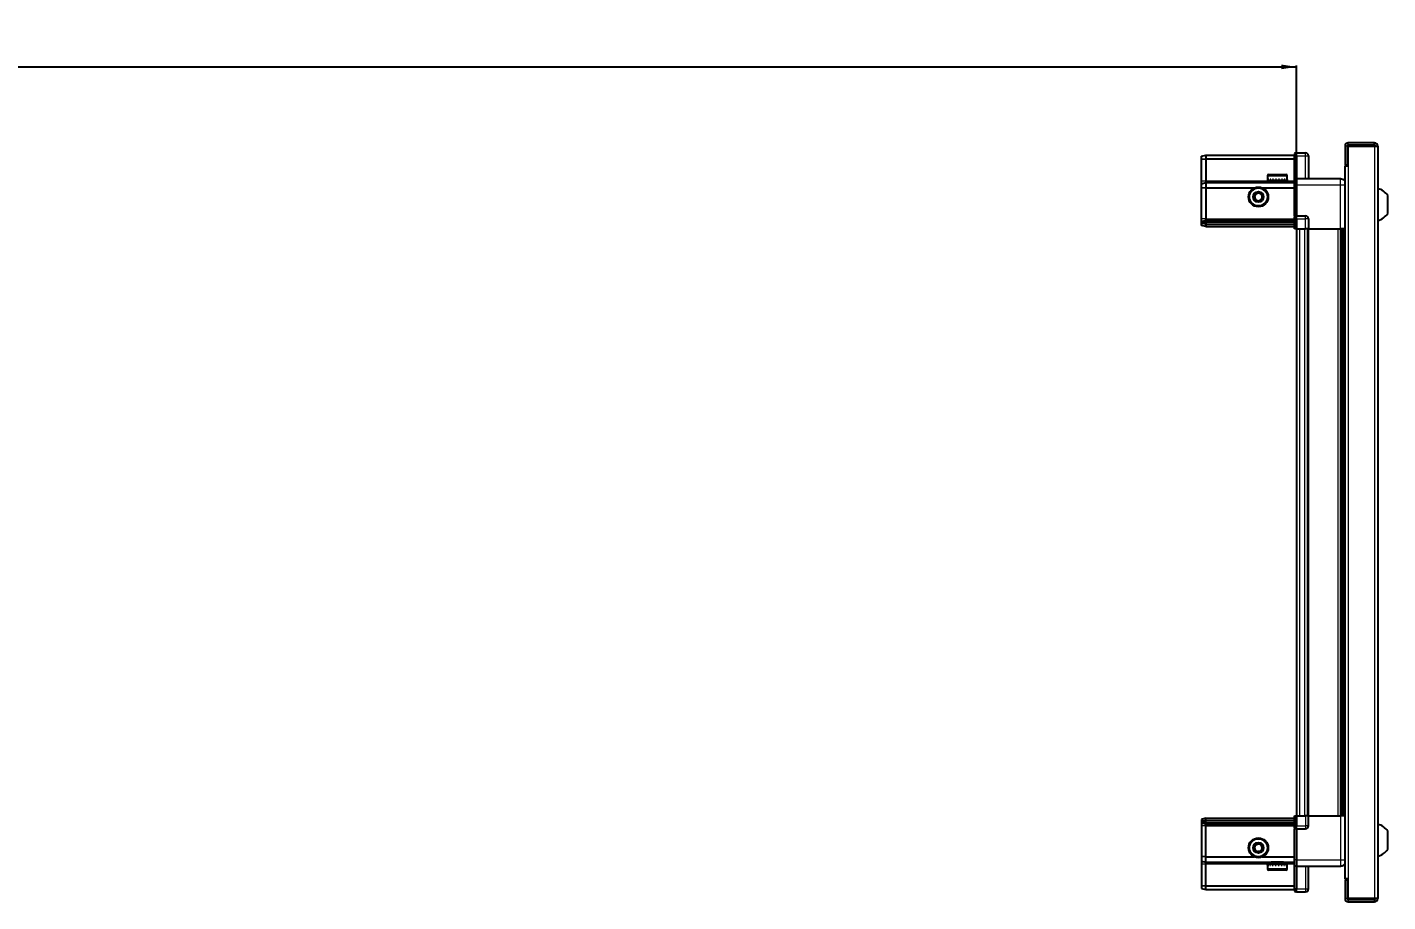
# Model space of a CAD drawing. Header units: millimetres. Extents: x 927 to 4349, y -1269 to 1535.
# Drawn here: x 2771 to 3666, y 899 to 1474 of the extents above; entities that cross this region are included whole.
import ezdxf

# ---------------------------------------------------------------- set-up
doc = ezdxf.new("R2010")
doc.units = ezdxf.units.MM
doc.layers.add('FORMAT', color=7, linetype='Continuous')
doc.styles.add('SLDTEXTSTYLE0', font='TXT', dxfattribs={"width": 0.75})
doc.dimstyles.new('SLDDIMSTYLE0', dxfattribs={"dimtxt": 20, "dimasz": 10, "dimexe": 0, "dimexo": 0.0625, "dimgap": 5, "dimtad": 2, "dimdec": 1, "dimrnd": 1e-09, "dimzin": 12, "dimdsep": 46, "dimtxsty": 'SLDTEXTSTYLE0', "dimsah": 1, "dimcen": 0.09, "dimadec": 0, "dimazin": 3, "dimtfac": 1, "dimtofl": 0, "dimtmove": 0, "dimatfit": 3, "dimfxl": 0, "dimfrac": 2, "dimtolj": 1, "dimtzin": 12, "dimarcsym": 0})

# ---------------------------------------------------------------- blocks, each defined once
blk = doc.blocks.new('_D_4')
at = {"layer": 'FORMAT'}
for p, q in [((1706.12, 1341.17), (1706.12, 1448.66)), ((1706.12, 1447.66), (3606.12, 1447.66)), ((3606.12, 1341.17), (3606.12, 1448.66))]:
    blk.add_line(p, q, dxfattribs=at)
for points in [[(1706.12, 1447.66), (1716.12, 1446.12), (1716.12, 1449.2)], [(3606.12, 1447.66), (3596.12, 1449.2), (3596.12, 1446.12)]]:
    blk.add_solid(points, dxfattribs=at)
at = {"layer": 'FORMAT', "insert": (2626.57, 1473.44), "char_height": 20, "attachment_point": 1, "style": 'SLDTEXTSTYLE0'}
blk.add_mtext('1900', dxfattribs=at)

msp = doc.modelspace()

# ---------------------------------------------------------------- linework, layer by layer
at = {"color": 7, "linetype": 'Continuous', "lineweight": 25}
for p, q in [((3657.37, 1397.66), (3640.07, 1397.66)), ((3657.37, 1396.16), (3640.07, 1396.16)), ((3657.37, 1396.16), (3657.37, 1397.66)), ((3543.47, 1388.85), (3546.47, 1389.66)), ((3543.47, 1387), (3543.47, 1388.85)), ((3543.47, 1387), (3546.47, 1387.16)), ((3543.47, 1372.66), (3543.47, 1387)), ((3546.47, 1389.66), (3546.47, 1387.16)), ((3546.47, 1389.66), (3604.77, 1389.66)), ((3546.47, 1387.16), (3546.47, 1372.66)), ((3546.47, 1387.16), (3604.77, 1387.16)), ((3605.64, 1391.16), (3604.77, 1390.66)), ((3605.64, 1391.16), (3604.77, 1390.66)), ((3604.77, 1390.66), (3604.77, 1389.16)), ((3604.77, 1374.36), (3604.77, 1389.16)), ((3605.97, 1391.16), (3605.64, 1391.16)), ((3605.97, 1391.16), (3605.64, 1391.16)), ((3605.97, 1389.16), (3605.97, 1391.16)), ((3605.97, 1391.16), (3605.97, 1391.16)), ((3605.97, 1391.16), (3611.97, 1391.16)), ((3605.97, 1389.16), (3605.97, 1374.36)), ((3613.97, 1389.16), (3613.97, 1374.16)), ((3637.97, 1395.56), (3637.97, 1383.16)), ((3639.47, 1395.56), (3639.47, 1383.16)), ((3639.97, 1382.66), (3639.97, 1395.56)), ((3639.97, 1395.56), (3657.37, 1395.56)), ((3657.37, 1395.56), (3659.47, 1395.56)), ((3659.47, 1395.56), (3659.47, 900.76)), ((3637.87, 1382.66), (3637.87, 913.66)), ((3637.87, 1382.66), (3639.97, 1382.66)), ((3637.97, 1383.16), (3639.47, 1383.16)), ((3543.47, 1370.85), (3543.47, 1372.66)), ((3543.47, 1370.85), (3546.47, 1371.66)), ((3543.47, 1367.83), (3543.47, 1370.85)), ((3546.47, 1372.66), (3546.47, 1371.66)), ((3546.47, 1371.66), (3546.47, 1368.16)), ((3546.47, 1371.66), (3604.77, 1371.66)), ((3586.97, 1376.06), (3586.97, 1373.16)), ((3586.97, 1373.16), (3587.01, 1373.16)), ((3587.13, 1373.66), (3587.01, 1373.66)), ((3587.01, 1373.66), (3587.01, 1373.16)), ((3587.01, 1373.16), (3587.13, 1373.16)), ((3587.13, 1373.66), (3587.13, 1373.16)), ((3587.13, 1373.16), (3587.54, 1373.16)), ((3587.88, 1373.66), (3587.54, 1373.66)), ((3587.54, 1373.66), (3587.54, 1373.16)), ((3587.54, 1373.16), (3587.88, 1373.16)), ((3587.77, 1376.86), (3599.17, 1376.86)), ((3587.88, 1373.66), (3587.88, 1373.16)), ((3587.88, 1373.16), (3588.65, 1373.16)), ((3589.18, 1373.66), (3588.65, 1373.66)), ((3588.65, 1373.66), (3588.65, 1373.16)), ((3588.65, 1373.16), (3589.18, 1373.16)), ((3589.07, 1373.16), (3589.07, 1373.06)), ((3589.07, 1373.06), (3597.87, 1373.06)), ((3589.18, 1373.66), (3589.18, 1373.16)), ((3589.18, 1373.16), (3590.23, 1373.16)), ((3589.47, 1372.66), (3590.16, 1372.18)), ((3589.47, 1372.66), (3597.47, 1372.66)), ((3590.16, 1372.18), (3589.47, 1371.69)), ((3589.47, 1371.69), (3589.47, 1371.66)), ((3589.47, 1371.69), (3597.47, 1371.69)), ((3590.16, 1372.18), (3596.78, 1372.18)), ((3590.89, 1373.66), (3590.23, 1373.66)), ((3590.23, 1373.66), (3590.23, 1373.16)), ((3590.23, 1373.16), (3590.89, 1373.16)), ((3590.89, 1373.66), (3590.89, 1373.16)), ((3590.89, 1373.16), (3592.13, 1373.16)), ((3592.86, 1373.66), (3592.13, 1373.66)), ((3592.13, 1373.66), (3592.13, 1373.16)), ((3592.13, 1373.16), (3592.57, 1373.16)), ((3592.57, 1373.66), (3592.57, 1373.16)), ((3592.86, 1373.66), (3592.86, 1373.16)), ((3592.86, 1373.16), (3594.17, 1373.16)), ((3594.89, 1373.66), (3594.17, 1373.66)), ((3594.17, 1373.66), (3594.17, 1373.16)), ((3594.43, 1373.66), (3594.43, 1373.16)), ((3594.43, 1373.16), (3594.89, 1373.16)), ((3594.89, 1373.66), (3594.89, 1373.16)), ((3594.89, 1373.16), (3596.13, 1373.16)), ((3596.78, 1373.66), (3596.13, 1373.66)), ((3596.13, 1373.66), (3596.13, 1373.16)), ((3596.13, 1373.16), (3596.78, 1373.16)), ((3596.78, 1373.66), (3596.78, 1373.16)), ((3596.78, 1373.16), (3597.83, 1373.16)), ((3596.78, 1372.18), (3597.47, 1372.66)), ((3597.47, 1371.69), (3596.78, 1372.18)), ((3597.47, 1371.66), (3597.47, 1371.69)), ((3598.35, 1373.66), (3597.83, 1373.66)), ((3597.83, 1373.66), (3597.83, 1373.16)), ((3597.83, 1373.16), (3598.35, 1373.16)), ((3597.87, 1373.06), (3597.87, 1373.16)), ((3598.35, 1373.66), (3598.35, 1373.16)), ((3598.35, 1373.16), (3599.11, 1373.16)), ((3599.44, 1373.66), (3599.11, 1373.66)), ((3599.11, 1373.66), (3599.11, 1373.16)), ((3599.11, 1373.16), (3599.44, 1373.16)), ((3599.44, 1373.66), (3599.44, 1373.16)), ((3599.44, 1373.16), (3599.83, 1373.16)), ((3599.94, 1373.66), (3599.83, 1373.66)), ((3599.83, 1373.66), (3599.83, 1373.16)), ((3599.83, 1373.16), (3599.94, 1373.16)), ((3599.94, 1373.66), (3599.94, 1373.16)), ((3599.94, 1373.16), (3599.97, 1373.16)), ((3599.97, 1373.16), (3599.97, 1376.06)), ((3604.77, 1374.16), (3604.77, 1374.36)), ((3605.97, 1374.16), (3604.77, 1374.16)), ((3604.77, 1370.16), (3604.77, 1374.16)), ((3604.77, 1349.86), (3604.77, 1370.16)), ((3605.97, 1374.36), (3605.97, 1374.16)), ((3605.97, 1374.16), (3605.97, 1370.16)), ((3605.97, 1374.16), (3634.97, 1374.16)), ((3605.97, 1370.16), (3605.97, 1349.86)), ((3546.47, 1368.16), (3543.47, 1367.83)), ((3543.47, 1347.66), (3543.47, 1367.83)), ((3546.47, 1368.16), (3546.47, 1347.66)), ((3546.47, 1368.16), (3578.47, 1368.16)), ((3583.47, 1368.16), (3604.77, 1368.16)), ((3666.07, 1351.16), (3666.07, 1363.16)), ((3543.47, 1345.85), (3543.47, 1347.66)), ((3546.47, 1346.66), (3543.47, 1345.85)), ((3543.47, 1345.11), (3543.47, 1345.85)), ((3546.47, 1345.66), (3543.47, 1345.11)), ((3543.47, 1344.61), (3543.47, 1345.11)), ((3543.47, 1343.46), (3543.47, 1344.61)), ((3546.47, 1344.16), (3543.47, 1344.61)), ((3546.47, 1342.66), (3543.47, 1343.46)), ((3546.47, 1347.66), (3546.47, 1346.66)), ((3546.47, 1346.66), (3546.47, 1345.66)), ((3546.47, 1346.66), (3604.77, 1346.66)), ((3546.47, 1345.66), (3546.47, 1344.16)), ((3546.47, 1345.66), (3604.77, 1345.66)), ((3546.47, 1344.16), (3604.77, 1344.16)), ((3546.47, 1344.16), (3546.47, 1342.66)), ((3546.47, 1342.66), (3604.77, 1342.66)), ((3604.77, 1349.66), (3604.77, 1349.86)), ((3605.97, 1349.66), (3604.77, 1349.66)), ((3604.77, 1349.66), (3604.77, 1348.98)), ((3604.77, 1341.16), (3604.77, 1348.98)), ((3605.64, 1347.66), (3605.64, 1341.16)), ((3605.97, 1349.86), (3605.97, 1349.66)), ((3605.97, 1347.66), (3605.97, 1349.66)), ((3605.97, 1347.66), (3605.97, 1349.66)), ((3605.97, 1349.66), (3611.97, 1349.66)), ((3605.97, 1347.66), (3605.97, 1341.16)), ((3613.97, 1347.66), (3613.97, 1341.16)), ((3605.64, 1341.16), (3604.77, 1341.16)), ((3605.97, 1341.16), (3605.64, 1341.16)), ((3605.97, 1341.16), (3611.97, 1341.16)), ((3606.12, 1341.16), (3606.12, 955.16)), ((3613.97, 1341.16), (3611.97, 1341.16)), ((3613.32, 1341.16), (3613.32, 955.16)), ((3613.97, 1341.16), (3634.97, 1341.16)), ((3636, 955.16), (3636, 1341.16)), ((3636.03, 955.16), (3636.03, 1341.16)), ((3637.82, 1341.16), (3637.82, 955.16)), ((3546.47, 953.66), (3543.47, 952.85)), ((3543.47, 952.85), (3543.47, 951.7)), ((3546.47, 952.16), (3543.47, 951.7)), ((3543.47, 951.7), (3543.47, 951.2)), ((3546.47, 950.66), (3543.47, 951.2)), ((3543.47, 951.2), (3543.47, 950.46)), ((3546.47, 949.66), (3543.47, 950.46)), ((3543.47, 950.46), (3543.47, 948.66)), ((3543.47, 948.66), (3543.47, 928.49)), ((3546.47, 952.16), (3546.47, 953.66)), ((3546.47, 953.66), (3604.77, 953.66)), ((3546.47, 950.66), (3546.47, 952.16)), ((3546.47, 952.16), (3604.77, 952.16)), ((3546.47, 950.66), (3604.77, 950.66)), ((3546.47, 949.66), (3546.47, 950.66)), ((3546.47, 949.66), (3604.77, 949.66)), ((3546.47, 948.66), (3546.47, 949.66)), ((3546.47, 928.16), (3546.47, 948.66)), ((3604.77, 947.34), (3604.77, 955.16)), ((3604.77, 955.16), (3605.64, 955.16)), ((3605.64, 955.16), (3605.64, 955.16)), ((3605.64, 955.16), (3605.64, 948.66)), ((3605.97, 955.16), (3605.64, 955.16)), ((3605.97, 955.16), (3605.97, 948.66)), ((3605.97, 955.16), (3605.97, 955.16)), ((3605.97, 955.16), (3605.97, 948.66)), ((3605.97, 955.16), (3611.97, 955.16)), ((3605.97, 946.66), (3605.97, 948.66)), ((3613.97, 955.16), (3611.97, 955.16)), ((3613.97, 948.66), (3613.97, 955.16)), ((3613.97, 955.16), (3634.97, 955.16)), ((3604.77, 947.34), (3604.77, 946.66)), ((3605.97, 946.66), (3604.77, 946.66)), ((3604.77, 946.46), (3604.77, 946.66)), ((3604.77, 926.16), (3604.77, 946.46)), ((3605.97, 946.66), (3605.97, 946.46)), ((3605.97, 946.66), (3611.97, 946.66)), ((3605.97, 946.46), (3605.97, 926.16)), ((3666.07, 933.16), (3666.07, 945.16)), ((3546.47, 928.16), (3543.47, 928.49)), ((3543.47, 928.49), (3543.47, 925.46)), ((3543.47, 925.46), (3546.47, 924.66)), ((3543.47, 925.46), (3543.47, 923.66)), ((3543.47, 923.66), (3543.47, 909.31)), ((3546.47, 928.16), (3578.47, 928.16)), ((3546.47, 924.66), (3546.47, 928.16)), ((3546.47, 924.66), (3604.77, 924.66)), ((3546.47, 923.66), (3546.47, 924.66)), ((3546.47, 909.16), (3546.47, 923.66)), ((3583.47, 928.16), (3604.77, 928.16)), ((3586.97, 923.16), (3586.97, 920.26)), ((3586.99, 923.16), (3586.97, 923.16)), ((3586.99, 922.66), (3586.99, 923.16)), ((3587.09, 923.16), (3586.99, 923.16)), ((3586.99, 922.66), (3587.09, 922.66)), ((3587.09, 922.66), (3587.09, 923.16)), ((3587.46, 923.16), (3587.09, 923.16)), ((3587.46, 922.66), (3587.46, 923.16)), ((3587.78, 923.16), (3587.46, 923.16)), ((3587.46, 922.66), (3587.78, 922.66)), ((3587.78, 922.66), (3587.78, 923.16)), ((3588.52, 923.16), (3587.78, 923.16)), ((3588.52, 922.66), (3588.52, 923.16)), ((3589.03, 923.16), (3588.52, 923.16)), ((3588.52, 922.66), (3589.03, 922.66)), ((3589.03, 922.66), (3589.03, 923.16)), ((3590.06, 923.16), (3589.03, 923.16)), ((3589.07, 923.26), (3589.07, 923.16)), ((3597.87, 923.26), (3589.07, 923.26)), ((3589.47, 924.66), (3589.47, 924.63)), ((3589.47, 924.63), (3590.16, 924.14)), ((3597.47, 924.63), (3589.47, 924.63)), ((3590.16, 924.14), (3589.47, 923.66)), ((3597.47, 923.66), (3589.47, 923.66)), ((3590.06, 922.66), (3590.06, 923.16)), ((3590.71, 923.16), (3590.06, 923.16)), ((3590.06, 922.66), (3590.71, 922.66)), ((3596.78, 924.14), (3590.16, 924.14)), ((3590.71, 922.66), (3590.71, 923.16)), ((3591.94, 923.16), (3590.71, 923.16)), ((3591.94, 922.66), (3591.94, 923.16)), ((3592.43, 923.16), (3591.94, 923.16)), ((3591.94, 922.66), (3592.66, 922.66)), ((3592.43, 922.66), (3592.43, 923.16)), ((3592.66, 922.66), (3592.66, 923.16)), ((3593.97, 923.16), (3592.66, 923.16)), ((3593.97, 922.66), (3593.97, 923.16)), ((3593.97, 922.66), (3594.7, 922.66)), ((3594.3, 922.66), (3594.3, 923.16)), ((3594.7, 923.16), (3594.3, 923.16)), ((3594.7, 922.66), (3594.7, 923.16)), ((3595.94, 923.16), (3594.7, 923.16)), ((3595.94, 922.66), (3595.94, 923.16)), ((3596.61, 923.16), (3595.94, 923.16)), ((3595.94, 922.66), (3596.61, 922.66)), ((3596.61, 922.66), (3596.61, 923.16)), ((3597.68, 923.16), (3596.61, 923.16)), ((3596.78, 924.14), (3597.47, 924.63)), ((3597.47, 923.66), (3596.78, 924.14)), ((3597.47, 924.63), (3597.47, 924.66)), ((3597.68, 922.66), (3597.68, 923.16)), ((3598.22, 923.16), (3597.68, 923.16)), ((3597.68, 922.66), (3598.22, 922.66)), ((3597.87, 923.16), (3597.87, 923.26)), ((3598.22, 922.66), (3598.22, 923.16)), ((3599.01, 923.16), (3598.22, 923.16)), ((3599.01, 922.66), (3599.01, 923.16)), ((3599.36, 923.16), (3599.01, 923.16)), ((3599.01, 922.66), (3599.36, 922.66)), ((3599.36, 922.66), (3599.36, 923.16)), ((3599.79, 923.16), (3599.36, 923.16)), ((3599.79, 922.66), (3599.79, 923.16)), ((3599.92, 923.16), (3599.79, 923.16)), ((3599.79, 922.66), (3599.92, 922.66)), ((3599.92, 922.66), (3599.92, 923.16)), ((3599.97, 923.16), (3599.92, 923.16)), ((3599.97, 920.26), (3599.97, 923.16)), ((3604.77, 922.16), (3604.77, 926.16)), ((3605.97, 922.16), (3604.77, 922.16)), ((3604.77, 921.96), (3604.77, 922.16)), ((3604.77, 907.16), (3604.77, 921.96)), ((3605.97, 926.16), (3605.97, 922.16)), ((3605.97, 922.16), (3605.97, 921.96)), ((3605.97, 922.16), (3634.97, 922.16)), ((3605.97, 921.96), (3605.97, 907.16)), ((3605.97, 921.96), (3605.97, 907.16)), ((3613.97, 907.16), (3613.97, 922.16)), ((3599.17, 919.46), (3587.77, 919.46)), ((3639.97, 913.66), (3637.87, 913.66)), ((3637.97, 913.16), (3639.47, 913.16)), ((3637.97, 913.16), (3637.97, 900.76)), ((3639.47, 913.16), (3639.47, 900.76)), ((3639.97, 900.76), (3639.97, 913.66)), ((3543.47, 909.31), (3546.47, 909.16)), ((3543.47, 909.31), (3543.47, 907.46)), ((3543.47, 907.46), (3546.47, 906.66)), ((3546.47, 909.16), (3604.77, 909.16)), ((3546.47, 906.66), (3546.47, 909.16)), ((3546.47, 906.66), (3604.77, 906.66)), ((3604.77, 907.16), (3604.77, 905.66)), ((3604.77, 905.66), (3605.64, 905.16)), ((3605.97, 905.16), (3605.64, 905.16)), ((3605.97, 905.16), (3605.97, 907.16)), ((3605.97, 905.16), (3611.97, 905.16)), ((3657.37, 900.76), (3639.97, 900.76)), ((3640.07, 900.16), (3657.37, 900.16)), ((3640.07, 898.66), (3657.37, 898.66)), ((3659.47, 900.76), (3657.37, 900.76)), ((3657.37, 900.16), (3657.37, 898.66))]:
    msp.add_line(p, q, dxfattribs=at)
at = {"color": 8, "linetype": 'Continuous', "lineweight": 18}
for p, q in [((3640.07, 1396.16), (3640.07, 1397.66)), ((3605.97, 1389.16), (3604.77, 1389.16)), ((3605.97, 1389.16), (3611.97, 1389.16)), ((3611.97, 1389.16), (3611.97, 1391.16)), ((3611.97, 1389.16), (3613.97, 1389.16)), ((3611.97, 1374.16), (3611.97, 1389.16)), ((3639.47, 1395.56), (3637.97, 1395.56)), ((3657.37, 1395.56), (3657.37, 900.76)), ((3639.97, 1382.66), (3639.97, 913.66)), ((3543.47, 1372.66), (3546.47, 1372.66)), ((3546.47, 1372.66), (3589.47, 1372.66)), ((3586.97, 1376.06), (3599.97, 1376.06)), ((3597.47, 1372.66), (3604.77, 1372.66)), ((3604.77, 1374.36), (3605.97, 1374.36)), ((3605.97, 1370.16), (3604.77, 1370.16)), ((3605.97, 1370.16), (3634.97, 1370.16)), ((3634.97, 1341.16), (3634.97, 1370.16)), ((3546.47, 1347.66), (3543.47, 1347.66)), ((3546.47, 1347.66), (3604.77, 1347.66)), ((3604.77, 1349.86), (3605.97, 1349.86)), ((3605.97, 1347.66), (3605.64, 1347.66)), ((3605.97, 1347.66), (3611.97, 1347.66)), ((3611.97, 1347.66), (3611.97, 1349.66)), ((3611.97, 1341.16), (3611.97, 1347.66)), ((3613.97, 1347.66), (3611.97, 1347.66)), ((3608.12, 1341.16), (3608.12, 955.16)), ((3611.32, 1341.16), (3611.32, 955.16)), ((3613.97, 1341.16), (3613.97, 955.16)), ((3633.37, 955.16), (3633.37, 1341.16)), ((3634.79, 1341.16), (3634.79, 955.16)), ((3637.24, 955.16), (3637.24, 1341.16)), ((3546.47, 948.66), (3543.47, 948.66)), ((3546.47, 948.66), (3604.77, 948.66)), ((3605.97, 955.16), (3605.64, 955.16)), ((3605.97, 948.66), (3605.64, 948.66)), ((3605.97, 948.66), (3611.97, 948.66)), ((3611.97, 955.16), (3611.97, 948.66)), ((3613.97, 948.66), (3611.97, 948.66)), ((3611.97, 948.66), (3611.97, 946.66)), ((3634.97, 955.16), (3634.97, 926.16)), ((3605.97, 946.46), (3604.77, 946.46)), ((3543.47, 923.66), (3546.47, 923.66)), ((3546.47, 923.66), (3589.47, 923.66)), ((3597.47, 923.66), (3604.77, 923.66)), ((3605.97, 926.16), (3604.77, 926.16)), ((3605.97, 921.96), (3604.77, 921.96)), ((3605.97, 926.16), (3634.97, 926.16)), ((3611.97, 922.16), (3611.97, 907.16)), ((3599.97, 920.26), (3586.97, 920.26)), ((3605.97, 907.16), (3604.77, 907.16)), ((3605.97, 907.16), (3611.97, 907.16)), ((3611.97, 907.16), (3613.97, 907.16)), ((3611.97, 907.16), (3611.97, 905.16)), ((3639.47, 900.76), (3637.97, 900.76)), ((3640.07, 900.16), (3640.07, 898.66))]:
    msp.add_line(p, q, dxfattribs=at)
at = {"color": 7, "linetype": 'Continuous', "lineweight": 25}
for centre, radius in [((3580.97, 1362.16), 6.5), ((3580.97, 1362.16), 3.46), ((3580.97, 934.16), 6.5), ((3580.97, 934.16), 3.46)]:
    msp.add_circle(centre, radius, dxfattribs=at)
at = {"color": 8, "linetype": 'Continuous', "lineweight": 18}
for centre in [(3580.97, 1362.16), (3580.97, 934.16)]:
    msp.add_circle(centre, 5.7, dxfattribs=at)
at = {"color": 7, "linetype": 'Continuous', "lineweight": 25}
for centre, radius, start, end in [((3640.07, 1395.56), 2.1, 90, 180), ((3640.07, 1395.56), 0.6, 90, 180), ((3657.37, 1395.56), 2.1, 0, 90), ((3657.37, 1395.56), 0.6, 0, 90), ((3611.97, 1389.16), 2, 360, 90), ((3587.77, 1376.06), 0.8, 90, 180), ((3589.07, 1372.66), 0.4, 0, 90), ((3597.87, 1372.66), 0.4, 90, 180), ((3599.17, 1376.06), 0.8, 0, 90), ((3580.97, 1362.16), 2.5, 120.74103, 180.74103), ((3580.97, 1362.16), 2.5, 180.74103, 240.74103), ((3580.97, 1362.16), 2.5, 60.74103, 120.74103), ((3580.97, 1362.16), 2.5, 240.74103, 300.74103), ((3580.97, 1362.16), 2.5, 0.74103, 60.74103), ((3580.97, 1362.16), 2.5, 300.74103, 0.74103), ((3656.45, 1356.13), 11.91, 36.1266, 75.29965), ((3656.45, 1358.18), 11.91, 284.70035, 323.8734), ((3611.97, 1347.66), 2, 0, 90), ((3611.97, 948.66), 2, 270, 0), ((3656.45, 938.13), 11.91, 36.1266, 75.29965), ((3580.97, 934.16), 2.5, 155.91157, 215.91157), ((3580.97, 934.16), 2.5, 95.91157, 155.91157), ((3580.97, 934.16), 2.5, 215.91157, 275.91157), ((3580.97, 934.16), 2.5, 35.91157, 95.91157), ((3580.97, 934.16), 2.5, 275.91157, 335.91157), ((3580.97, 934.16), 2.5, 335.91157, 35.91157), ((3656.45, 940.18), 11.91, 284.70035, 323.8734), ((3589.07, 923.66), 0.4, 270, 360), ((3597.87, 923.66), 0.4, 180, 270), ((3587.77, 920.26), 0.8, 180, 270), ((3599.17, 920.26), 0.8, 270, 360), ((3611.97, 907.16), 2, 270, 0), ((3640.07, 900.76), 2.1, 180, 270), ((3640.07, 900.76), 0.6, 180, 270), ((3657.37, 900.76), 2.1, 270, 0), ((3657.37, 900.76), 0.6, 270, 0)]:
    msp.add_arc(centre, radius, start, end, dxfattribs=at)
for centre, start_param, end_param in [((3602.17, 1347.66), 0, 0.722734), ((3602.17, 948.66), 5.560451, 6.283185)]:
    msp.add_ellipse(centre, major_axis=(3.46, 0), ratio=0.57735, start_param=start_param, end_param=end_param, dxfattribs=at)
for points, knots in [([(3634.97, 1374.16), (3635.41, 1374.11), (3636.09, 1374.04), (3636.9, 1373.6), (3637.46, 1373.17), (3637.74, 1372.79), (3637.87, 1372.61)], [0, 0, 0, 0, 0.384298, 0.591173, 0.802437, 1, 1, 1, 1]), ([(3578.45, 1363.57), (3578.9, 1363.83), (3579.73, 1364.33), (3580.55, 1364.82), (3580.94, 1365.05)], [0, 0, 0, 0, 0.5346859, 1, 1, 1, 1]), ([(3578.49, 1360.68), (3578.49, 1360.81), (3578.48, 1361.41), (3578.47, 1362.4), (3578.46, 1363.22), (3578.45, 1363.57)], [0, 0, 0, 0, 0.133125, 0.637099, 1, 1, 1, 1]), ([(3581.01, 1359.27), (3580.56, 1359.52), (3579.72, 1360), (3578.88, 1360.46), (3578.49, 1360.68)], [0, 0, 0, 0, 0.534686, 1, 1, 1, 1]), ([(3580.94, 1365.05), (3581.39, 1364.79), (3582.23, 1364.32), (3583.06, 1363.85), (3583.45, 1363.63)], [0, 0, 0, 0, 0.534686, 1, 1, 1, 1]), ([(3583.49, 1360.75), (3583.05, 1360.48), (3582.22, 1359.99), (3581.39, 1359.5), (3581.01, 1359.27)], [0, 0, 0, 0, 0.534686, 1, 1, 1, 1]), ([(3583.45, 1363.63), (3583.46, 1363.29), (3583.47, 1362.47), (3583.48, 1361.47), (3583.49, 1360.87), (3583.49, 1360.75)], [0, 0, 0, 0, 0.362901, 0.866875, 1, 1, 1, 1]), ([(3637.82, 1341.16), (3637.79, 1341.16), (3637.57, 1341.16), (3636.85, 1341.16), (3635.88, 1341.16), (3635.23, 1341.16), (3634.97, 1341.16)], [0, 0, 0, 0, 0.0717073, 0.4209791, 0.7702508, 1, 1, 1, 1]), ([(3637.82, 955.16), (3637.79, 955.16), (3637.57, 955.16), (3636.85, 955.16), (3635.88, 955.16), (3635.23, 955.16), (3634.97, 955.16)], [0, 0, 0, 0, 0.071707, 0.420979, 0.770251, 1, 1, 1, 1]), ([(3578.1, 933.86), (3578.31, 934.33), (3578.71, 935.21), (3579.1, 936.09), (3579.28, 936.5)], [0, 0, 0, 0, 0.534686, 1, 1, 1, 1]), ([(3579.79, 931.52), (3579.49, 931.94), (3578.93, 932.72), (3578.36, 933.5), (3578.1, 933.86)], [0, 0, 0, 0, 0.534686, 1, 1, 1, 1]), ([(3579.28, 936.5), (3579.62, 936.53), (3580.44, 936.62), (3581.43, 936.72), (3582.03, 936.78), (3582.15, 936.79)], [0, 0, 0, 0, 0.362901, 0.866875, 1, 1, 1, 1]), ([(3582.67, 931.82), (3582.54, 931.81), (3581.95, 931.75), (3580.96, 931.64), (3580.14, 931.56), (3579.79, 931.52)], [0, 0, 0, 0, 0.133125, 0.637099, 1, 1, 1, 1]), ([(3582.15, 936.79), (3582.45, 936.38), (3583.02, 935.6), (3583.58, 934.82), (3583.84, 934.46)], [0, 0, 0, 0, 0.5346859, 1, 1, 1, 1]), ([(3583.84, 934.46), (3583.63, 933.99), (3583.24, 933.1), (3582.85, 932.23), (3582.67, 931.82)], [0, 0, 0, 0, 0.534686, 1, 1, 1, 1]), ([(3634.97, 922.16), (3635.41, 922.21), (3636.09, 922.28), (3636.9, 922.71), (3637.46, 923.15), (3637.74, 923.53), (3637.87, 923.71)], [0, 0, 0, 0, 0.384298, 0.591173, 0.802437, 1, 1, 1, 1])]:
    msp.add_open_spline(points, degree=3, knots=knots, dxfattribs=at)
at = {"color": 8, "linetype": 'Continuous', "lineweight": 18}
for points in [[(3634.97, 1370.16), (3634.97, 1370.68), (3634.97, 1371.73), (3634.97, 1373.05), (3634.97, 1373.98), (3634.97, 1374.1), (3634.97, 1374.16)], [(3634.97, 926.16), (3634.97, 925.63), (3634.97, 924.59), (3634.97, 923.26), (3634.97, 922.34), (3634.97, 922.22), (3634.97, 922.16)]]:
    msp.add_open_spline(points, degree=3, dxfattribs=at)
for points, knots in [([(3634.97, 1370.16), (3635.41, 1370.16), (3636.09, 1370.16), (3636.9, 1370.16), (3637.46, 1370.16), (3637.74, 1370.16), (3637.87, 1370.16)], [0, 0, 0, 0, 0.3842982, 0.5911726, 0.8024372, 1, 1, 1, 1]), ([(3634.97, 926.16), (3635.41, 926.16), (3636.09, 926.16), (3636.9, 926.16), (3637.46, 926.16), (3637.74, 926.16), (3637.87, 926.16)], [0, 0, 0, 0, 0.384298, 0.591173, 0.802437, 1, 1, 1, 1])]:
    msp.add_open_spline(points, degree=3, knots=knots, dxfattribs=at)

# ---------------------------------------------------------------- dimensions: what is measured, and where the dimension line sits
at = {"layer": 'FORMAT'}
dim = msp.add_linear_dim(base=(3606.12, 1447.66), p1=(1706.12, 1341.16), p2=(3606.12, 1341.16), angle=0, dimstyle='SLDDIMSTYLE0', dxfattribs=at)
dim.commit()
dim.dimension.update_dxf_attribs({"geometry": '_D_4', "text_midpoint": (2656.12, 1447.66), "dimtype": 160})

doc.saveas('drawing.dxf')
